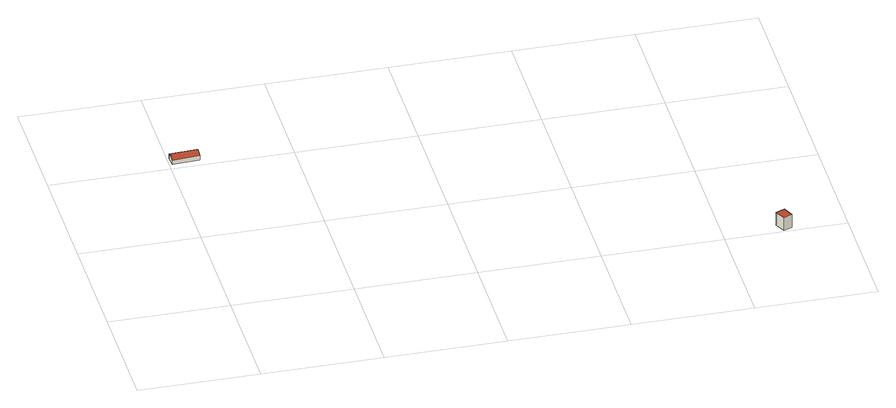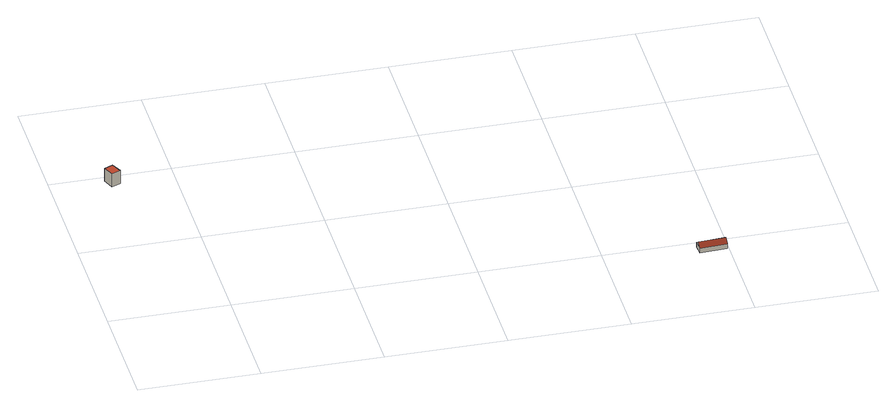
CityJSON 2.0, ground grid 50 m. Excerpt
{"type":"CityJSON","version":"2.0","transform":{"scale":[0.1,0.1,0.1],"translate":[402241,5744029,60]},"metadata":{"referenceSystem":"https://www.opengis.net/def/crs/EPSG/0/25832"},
"CityObjects":{
"building1":{"type":"Building","attributes":{"Gemeindeschluessel":"05558044","Geometrietyp2DReferenz":"3000","function":"31001_2700","roofType":"3100","measuredHeight":3.56},"geometry":[{"type":"Solid","lod":"2","boundaries":[[[[0,1,2,3]],[[4,5,1,0]],[[6,7,5,4]],[[3,2,7,6]],[[0,8,4]],[[6,9,3]],[[3,9,8,0]],[[4,8,9,6]],[[1,5,7,2]]]],"semantics":{"surfaces":[{"type":"WallSurface"},{"type":"RoofSurface"},{"type":"GroundSurface"}],"values":[[0,0,0,0,0,0,1,1,2]]}}]},
"building2":{"type":"Building","attributes":{"Gemeindeschluessel":"05558044","Geometrietyp2DReferenz":"3000","function":"31001_2700","roofType":"1000","measuredHeight":6},"geometry":[{"type":"Solid","lod":"2","boundaries":[[[[10,11,12,13]],[[14,15,11,10]],[[16,17,15,14]],[[13,12,17,16]],[[14,10,13,16]],[[11,15,17,12]]]],"semantics":{"surfaces":[{"type":"WallSurface"},{"type":"RoofSurface"},{"type":"GroundSurface"}],"values":[[0,0,0,0,1,2]]}}]}
},
"vertices":[
[119,1076,25],[119,1076,4],[6,1069,4],[6,1069,25],[122,1030,25],[122,1030,4],[9,1023,25],[9,1023,4],[120,1053,40],[7,1046,40],
[2257,68,60],[2257,68,0],[2220,52,0],[2220,52,60],[2277,22,60],[2277,22,0],[2240,6,60],[2240,6,0]
]}
